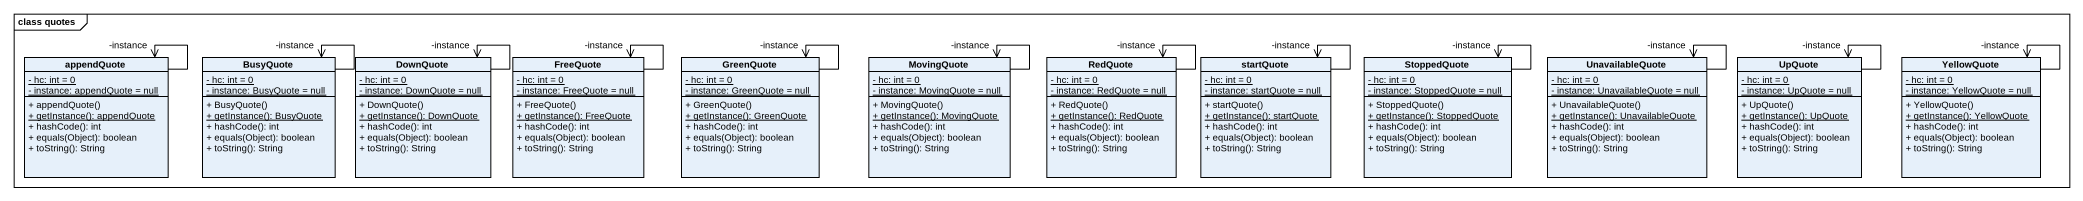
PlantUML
@startuml
mainframe class quotes
hide circle
hide empty members
skinparam classAttributeIconSize 0
class appendQuote {
  {static} - hc: int = 0
  {static} - instance: appendQuote = null
  + appendQuote()
  {static} + getInstance(): appendQuote
  + hashCode(): int
  + equals(Object): boolean
  + toString(): String
}
class BusyQuote {
  {static} - hc: int = 0
  {static} - instance: BusyQuote = null
  + BusyQuote()
  {static} + getInstance(): BusyQuote
  + hashCode(): int
  + equals(Object): boolean
  + toString(): String
}
class DownQuote {
  {static} - hc: int = 0
  {static} - instance: DownQuote = null
  + DownQuote()
  {static} + getInstance(): DownQuote
  + hashCode(): int
  + equals(Object): boolean
  + toString(): String
}
class FreeQuote {
  {static} - hc: int = 0
  {static} - instance: FreeQuote = null
  + FreeQuote()
  {static} + getInstance(): FreeQuote
  + hashCode(): int
  + equals(Object): boolean
  + toString(): String
}
class GreenQuote {
  {static} - hc: int = 0
  {static} - instance: GreenQuote = null
  + GreenQuote()
  {static} + getInstance(): GreenQuote
  + hashCode(): int
  + equals(Object): boolean
  + toString(): String
}
class MovingQuote {
  {static} - hc: int = 0
  {static} - instance: MovingQuote = null
  + MovingQuote()
  {static} + getInstance(): MovingQuote
  + hashCode(): int
  + equals(Object): boolean
  + toString(): String
}
class RedQuote {
  {static} - hc: int = 0
  {static} - instance: RedQuote = null
  + RedQuote()
  {static} + getInstance(): RedQuote
  + hashCode(): int
  + equals(Object): boolean
  + toString(): String
}
class startQuote {
  {static} - hc: int = 0
  {static} - instance: startQuote = null
  + startQuote()
  {static} + getInstance(): startQuote
  + hashCode(): int
  + equals(Object): boolean
  + toString(): String
}
class StoppedQuote {
  {static} - hc: int = 0
  {static} - instance: StoppedQuote = null
  + StoppedQuote()
  {static} + getInstance(): StoppedQuote
  + hashCode(): int
  + equals(Object): boolean
  + toString(): String
}
class UnavailableQuote {
  {static} - hc: int = 0
  {static} - instance: UnavailableQuote = null
  + UnavailableQuote()
  {static} + getInstance(): UnavailableQuote
  + hashCode(): int
  + equals(Object): boolean
  + toString(): String
}
class UpQuote {
  {static} - hc: int = 0
  {static} - instance: UpQuote = null
  + UpQuote()
  {static} + getInstance(): UpQuote
  + hashCode(): int
  + equals(Object): boolean
  + toString(): String
}
class YellowQuote {
  {static} - hc: int = 0
  {static} - instance: YellowQuote = null
  + YellowQuote()
  {static} + getInstance(): YellowQuote
  + hashCode(): int
  + equals(Object): boolean
  + toString(): String
}
appendQuote --> "-instance" appendQuote
BusyQuote --> "-instance" BusyQuote
DownQuote --> "-instance" DownQuote
FreeQuote --> "-instance" FreeQuote
GreenQuote --> "-instance" GreenQuote
MovingQuote --> "-instance" MovingQuote
RedQuote --> "-instance" RedQuote
startQuote --> "-instance" startQuote
StoppedQuote --> "-instance" StoppedQuote
UnavailableQuote --> "-instance" UnavailableQuote
UpQuote --> "-instance" UpQuote
YellowQuote --> "-instance" YellowQuote
@enduml
